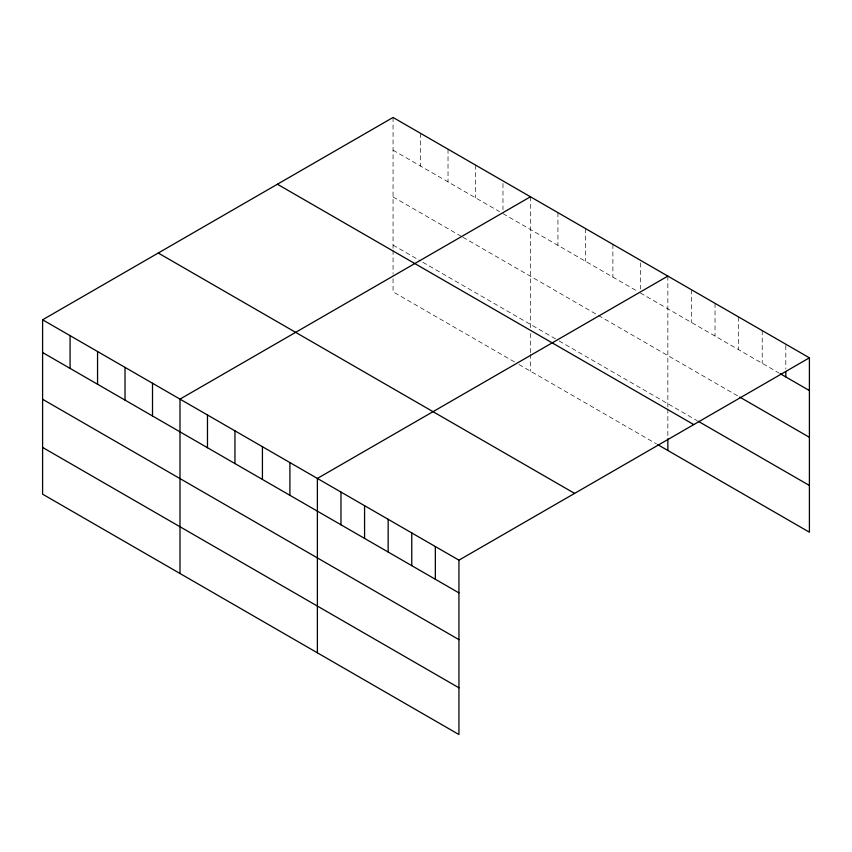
<?xml version="1.0" encoding="UTF-8"?>
<svg xmlns="http://www.w3.org/2000/svg" width="852" height="852" viewBox="0 0 852 852"><rect width="100%" height="100%" fill="white"/><g stroke="black" fill="none" stroke-linecap="round" stroke-linejoin="round"><path stroke-width="0.64" stroke-dasharray="4.26 3.19" d="M393.06 117.459L393.06 248.986M393.06 150.186L499.538 211.658M502.978 213.639L638.073 291.64M640.363 292.96L779.069 373.038M393.06 196.929L461.763 236.59M462.902 237.25L738.62 396.436M393.06 245.088L420.547 260.957M422.837 262.278L557.932 340.278M559.082 340.938L697.053 420.6M514.427 361.898L393.06 291.831L393.06 274.951M519.006 364.549L656.391 443.871M785.81 345.518L785.81 369.076M762.221 330.587L762.221 363.314M738.62 316.965L738.62 349.693M715.03 303.344L715.03 336.071M691.441 289.723L691.441 322.45M667.851 276.101L667.851 407.629M667.851 408.928L667.851 436.192M640.363 262.853L640.363 289.041M612.886 244.375L612.886 277.102M585.409 228.506L585.409 261.234M557.932 212.649L557.932 245.376M530.455 196.78L530.455 328.308M530.455 333.505L530.455 352.973M530.455 354.272L530.455 371.152M502.978 183.531L502.978 209.72M475.501 165.054L475.501 197.781M448.024 149.185L448.024 181.913M420.547 133.317L420.547 166.044M393.06 250.286L393.06 273.652"/><path stroke-width="1.28" d="M42.6 319.798L458.94 560.169L458.94 734.541L42.6 494.171L42.6 319.798L393.06 117.459L809.4 357.829L809.4 532.202L657.542 444.531M530.455 196.78L179.996 399.119L179.996 573.492M667.851 276.101L317.381 478.441L317.381 652.813M458.94 560.169L809.4 357.829M780.187 373.687L809.4 390.557M739.749 397.085L809.4 437.3M698.182 421.25L809.4 485.459M277.411 184.234L693.752 424.594M158.248 253.023L574.589 493.393M42.6 352.526L458.94 592.896M42.6 399.268L458.94 639.639M42.6 447.428L458.94 687.798M785.81 371.696L785.81 376.935M667.851 438.791L667.851 450.474M435.34 546.547L435.34 579.275M411.75 532.926L411.75 565.653M388.161 519.305L388.161 552.032M364.571 505.683L364.571 538.411M340.97 492.062L340.97 524.789M289.904 462.572L289.904 495.3M262.427 446.714L262.427 479.442M234.95 430.846L234.95 463.573M207.473 414.977L207.473 447.705M152.508 383.251L152.508 415.978M125.031 367.393L125.031 400.12M97.554 351.525L97.554 384.252M70.077 335.656L70.077 368.383"/></g></svg>
